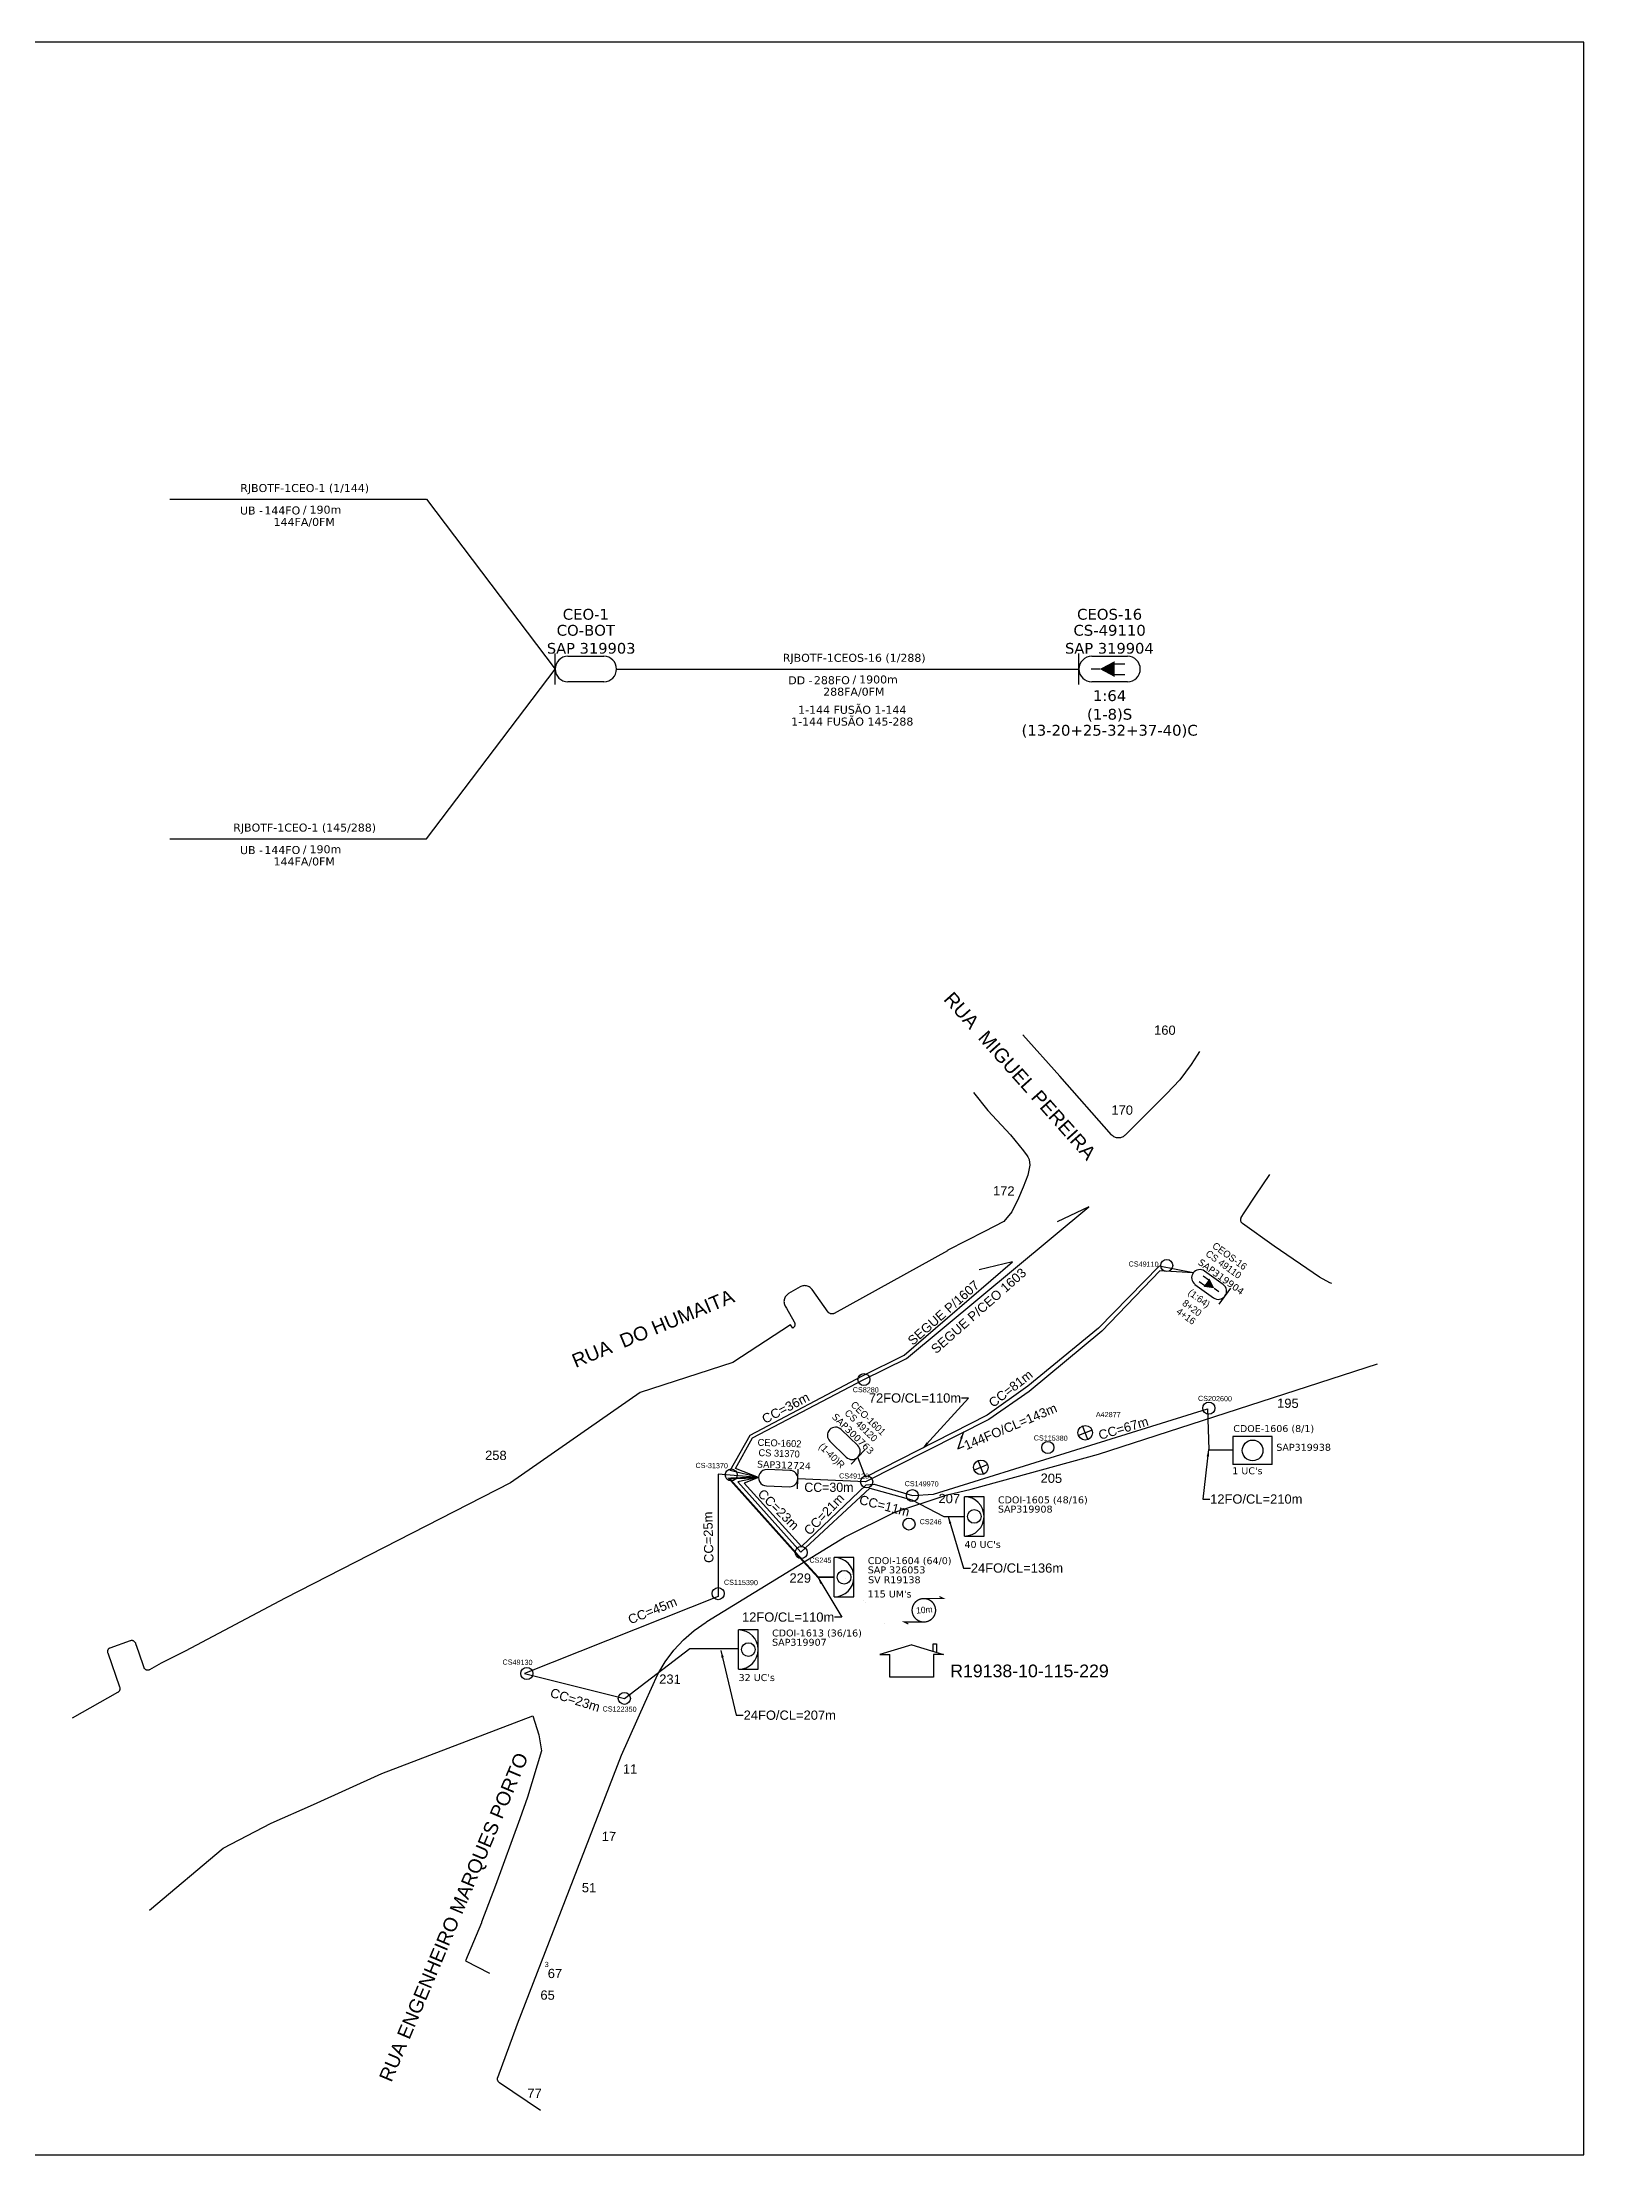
# Model space of a CAD drawing. Header units: metres. Extents: x -1286 to 467, y -500 to 94.
# Drawn here: x -878 to -445, y -500 to 94 of the extents above; entities that cross this region are included whole.
import ezdxf
from ezdxf.enums import TextEntityAlignment as Align

# ---------------------------------------------------------------- set-up
doc = ezdxf.new("R2010")
doc.units = ezdxf.units.M
for name, color, linetype in [('20.4-CEO', 1, 'Continuous'), ('20.4-CEOS', 1, 'Continuous'), ('20.5-CABO EM DUTO', 1, 'Continuous'), ('CD a instalar', 1, 'Continuous'), ('CDOE', 1, 'Continuous'), ('CDOI', 1, 'Continuous'), ('CEO', 1, 'Continuous'), ('CEOS', 1, 'Continuous'), ('DROP DE CLIENTE', 140, 'Continuous'), ('Folga', 1, 'Continuous'), ('label_cabos', 7, 'Continuous'), ('LEGENDAS_INFRAESTRUTURAS', 7, 'Continuous'), ('locais', 7, 'Continuous'), ('MUB_NUMERACAO', 7, 'Continuous'), ('MUB_QUADRAS', 253, 'Continuous'), ('MUB_SEGMENTO', 7, 'Continuous'), ('NOS_DE_INFRAESTRUTURA', 7, 'Continuous'), ('Poste01', 7, 'Continuous'), ('surveys', 7, 'Continuous'), ('surveys legendas', 7, 'Continuous')]:
    doc.layers.add(name, color=color, linetype=linetype)
doc.layers.add('40.1-ETIQUETAS', color=1, linetype='Continuous', lineweight=20)
doc.styles.add('ARIAL', font='arial.ttf')
doc.styles.add('siredit', font='verdana.ttf')
doc.styles.add('Style-font000', font='font000.shx')
doc.linetypes.add('FENCELINE1', pattern='A,0.25,-0.1,[133,ltypeshp.shx,S=0.1,R=0,X=-0.1,Y=0],-0.1,1', length=1.45)
doc.dimstyles.get("Standard").update_dxf_attribs({"dimtxt": 0.18, "dimasz": 0.18, "dimexe": 0.18, "dimexo": 0.0625, "dimgap": 0.09, "dimtad": 0, "dimtih": 1, "dimtoh": 1, "dimdec": 4, "dimzin": 0, "dimdsep": 46, "dimtxsty": 'Standard', "dimcen": 0.09, "dimadec": 0, "dimazin": 0, "dimtfac": 1, "dimtdec": 4, "dimtofl": 0, "dimtmove": 0, "dimatfit": 3, "dimfxl": 0, "dimtolj": 1, "dimtzin": 0, "dimarcsym": 0})

# ---------------------------------------------------------------- blocks, each defined once
blk = doc.blocks.new('MHMZ')
at = {"color": 5}
blk.add_circle((0.0000001, -0.0000001), 0.0000117, dxfattribs=at)
blk = doc.blocks.new('Poste')
at = {"layer": 'locais', "color": 10}
for points in [[(-43.0698367, -22.8958717), (-43.0698483, -22.8958717)], [(-43.0698425, -22.8958775), (-43.0698425, -22.8958659)]]:
    blk.add_lwpolyline(points, dxfattribs=at)
blk.add_circle((-43.0698425, -22.8958717), 0.00000576, dxfattribs=at)
blk = doc.blocks.new('SURVEY_SURVEY')
for p, q in [((0, 0.0000254), (-0.0000251, 0.000018)), ((-0.0000251, 0.000018), (-0.0000173, 0.000018)), ((-0.0000172, 0), (-0.0000172, 0.0000179)), ((0, 0.0000254), (0.0000251, 0.000018)), ((0.0000169, 0.0000264), (0.0000195, 0.0000264)), ((0.0000169, 0.0000205), (0.0000169, 0.0000264)), ((0.0000251, 0.000018), (0.0000172, 0.000018)), ((0.0000172, 0.000018), (0.0000172, 0)), ((0.0000195, 0.0000264), (0.0000195, 0.0000198)), ((0.0000172, 0), (-0.0000172, 0))]:
    blk.add_line(p, q)
blk = doc.blocks.new('CEO_UN')
at = {"layer": '20.4-CEO', "color": 0}
for p, q in [((-9.11, 2.39), (-2.39, 2.39)), ((-2.39, -2.39), (-9.11, -2.39))]:
    blk.add_line(p, q, dxfattribs=at)
blk.add_lwpolyline([(-11.5, -2.89), (-11.5, 2.89)], dxfattribs=at)
for centre, start, end in [((-9.11, 0), 90, 270), ((-2.39, 0), 270, 90)]:
    blk.add_arc(centre, 2.39, start, end, dxfattribs=at)
at = {"layer": '20.4-CEO', "color": 7, "style": 'siredit'}
for tag, height, p in [('LOCAL?', 2.03, (-5.75, 7.27)), ('NOME?', 2.03, (-5.75, 10.27)), ('TIPO?', 2, (-9.11, 3.89))]:
    blk.add_attdef(tag, text='', height=height, dxfattribs=at).set_placement(p, align=Align.MIDDLE_CENTER)
blk.add_attdef('FIBRAS_RESERVA', text='', height=2.03, dxfattribs=at).set_placement((-5.75, -3.97), align=Align.TOP_CENTER)
blk = doc.blocks.new('ETIQUETA_RS5F')
at = {"layer": '40.1-ETIQUETAS', "color": 0, "style": 'siredit'}
blk.add_text('/', height=1.5, dxfattribs=at).set_placement((1.58, -1.95), align=Align.MIDDLE_RIGHT)
for tag, p in [('ETIQUETA_R_PRIMARIA', (1.21, 4.1)), ('ETIQUETA_R_SECUNDARIA', (1.21, 2.1)), ('F_ATIVAS/F_MORTAS', (1.14, -4.24))]:
    blk.add_attdef(tag, text='', height=1.5, dxfattribs=at).set_placement(p, align=Align.MIDDLE_CENTER)
for tag, p in [('TIPO_CABO', (-6.58, -2.12)), ('CAP_CABO', (0.4, -2.09))]:
    blk.add_attdef(tag, text='', height=1.5, dxfattribs=at).set_placement(p, align=Align.MIDDLE_RIGHT)
blk.add_attdef('METROS', text='', height=1.5, dxfattribs=at).set_placement((2.14, -1.95), align=Align.MIDDLE_LEFT)
for tag, p in [('FUSÃO_1', (0.85, -8.39)), ('FUSÃO_2', (0.85, -10.6)), ('FUSÃO_3', (0.85, -12.93)), ('FUSÃO_4', (0.85, -15.14)), ('FUSÃO_5', (0.85, -17.16))]:
    blk.add_attdef(tag, text='', height=1.5, dxfattribs=at).set_placement(p, align=Align.CENTER)
blk = doc.blocks.new('CEOS_UN')
at = {"layer": '20.4-CEOS', "color": 0}
for p, q in [((-9.11, 2.39), (-2.39, 2.39)), ((-2.39, -2.39), (-9.11, -2.39))]:
    blk.add_line(p, q, dxfattribs=at)
for points in [[(-11.5, -2.89), (-11.5, 2.89)], [(-4.96, 0.95), (-2.92, 0.95)], [(-7.6, 0), (-9.22, 0)], [(-4.96, -1.04), (-2.92, -1.04)]]:
    blk.add_lwpolyline(points, dxfattribs=at)
blk.add_lwpolyline([(-7.6, 0, 0, 2.95, 0), (-4.83, 0, 2.95, 2.95, 0)], format="xyseb", dxfattribs=at)
for centre, start, end in [((-9.11, 0), 90, 270), ((-2.39, 0), 270, 90)]:
    blk.add_arc(centre, 2.39, start, end, dxfattribs=at)
at = {"layer": '20.4-CEOS', "color": 7, "style": 'siredit'}
for tag, height, p in [('LOCAL?', 2.03, (-5.75, 7.27)), ('NOME?', 2.03, (-5.75, 10.27)), ('TIPO?', 2, (-8.98, 3.89))]:
    blk.add_attdef(tag, text='', height=height, dxfattribs=at).set_placement(p, align=Align.MIDDLE_CENTER)
for tag, p in [('RACIO_SPLITAGEM', (-5.75, -3.97)), ('FIBRAS_SPLITTER', (-5.75, -7.46)), ('FIBRAS_TOP_C', (-5.75, -10.46)), ('RESERVA_FINAIS', (-5.75, -13.29))]:
    blk.add_attdef(tag, text='', height=2.03, dxfattribs=at).set_placement(p, align=Align.TOP_CENTER)

msp = doc.modelspace()

# ---------------------------------------------------------------- linework, layer by layer
msp.add_lwpolyline([(-1286.07, -499.81), (-445.07, -499.81), (-445.07, 94.19), (-1286.07, 94.19)], close=True)
at = {"layer": '20.5-CABO EM DUTO', "color": 0}
for points in [[(-842.59, -34.31), (-770.48, -34.31), (-734.27, -82.05)], [(-842.59, -129.79), (-770.48, -129.79), (-734.27, -82.05)]]:
    msp.add_lwpolyline(points, dxfattribs=at)
at = {"layer": '20.5-CABO EM DUTO', "color": 0, "linetype": 'ByBlock'}
msp.add_lwpolyline([(-717.02, -82.05), (-587, -82.05)], dxfattribs=at)
at = {"layer": 'CD a instalar', "color": 7, "linetype": 'FENCELINE1', "ltscale": 7}
for points in [[(-677.07, -309.36), (-683.53, -306.8), (-678.75, -298.25), (-647.46, -281.82), (-635.44, -275.9), (-584.26, -233.25), (-593.09, -237.51)], [(-677.07, -309.36), (-685.04, -307.37), (-679.48, -297.43), (-647.84, -280.78), (-636.11, -274.97), (-605.7, -248.76), (-615.04, -250.95)], [(-554.89, -251.86), (-564.22, -251.26), (-580.6, -268.26), (-600.96, -285.22), (-612.36, -293.06), (-646.98, -310.6), (-666.03, -309.76)], [(-554.89, -251.86), (-564.4, -249.94), (-581.54, -267.38), (-601.33, -283.65), (-612.79, -291.8), (-647.02, -309.32), (-649.16, -303.63)], [(-677.07, -309.36), (-681.16, -311), (-664.97, -328.81), (-646.78, -311.41), (-644.62, -311.21), (-633.84, -314.44), (-627.86, -314.07), (-550.84, -290.11), (-550.49, -301.63), (-543.75, -301.63)], [(-688.46, -308.46), (-688.46, -342.79), (-742.91, -364.47), (-714.76, -371.51), (-696.44, -357.42), (-688.08, -357.42)], [(-677.07, -309.36), (-682.94, -310.57), (-665.2, -330.4), (-645.75, -312.35), (-633.94, -315.67), (-624.97, -320.31), (-619.2, -320.31)]]:
    msp.add_lwpolyline(points, dxfattribs=at)
at = {"layer": 'CD a instalar', "color": 7, "linetype": 'Continuous'}
for points in [[(-677.07, -309.36), (-688.46, -308.46)], [(-688.08, -357.42), (-682.91, -357.42)]]:
    msp.add_lwpolyline(points, dxfattribs=at)
at = {"layer": 'CD a instalar', "color": 1, "linetype": 'FENCELINE1', "ltscale": 7, "const_width": 0.52}
msp.add_lwpolyline([(-677.07, -309.36), (-685.35, -309.65), (-665.93, -331.35), (-660.36, -337.4), (-655.79, -337.41)], dxfattribs=at)
at = {"layer": 'CDOE', "color": 7}
for p, q in [((-532.64, -297.85), (-543.69, -297.85)), ((-543.69, -297.85), (-543.69, -305.7)), ((-532.64, -305.7), (-532.64, -297.85)), ((-532.64, -305.7), (-543.69, -305.7))]:
    msp.add_line(p, q, dxfattribs=at)
msp.add_circle((-538.17, -301.77), 2.91, dxfattribs=at)
at = {"layer": 'CDOI', "color": 7}
for p, q in [((-613.67, -314.79), (-619.19, -314.79)), ((-613.67, -325.84), (-613.67, -314.79)), ((-619.2, -325.84), (-613.67, -325.84)), ((-677.18, -352.23), (-682.7, -352.23)), ((-677.18, -363.28), (-677.18, -352.23)), ((-682.71, -363.28), (-677.18, -363.28))]:
    msp.add_line(p, q, dxfattribs=at)
at = {"layer": 'CDOI'}
for p, q in [((-650.26, -331.88), (-655.79, -331.88)), ((-650.27, -342.93), (-650.26, -331.88)), ((-655.79, -342.93), (-650.27, -342.93))]:
    msp.add_line(p, q, dxfattribs=at)
at = {"layer": 'CDOI', "color": 7}
for points in [[(-619.2, -325.84), (-619.19, -314.79)], [(-682.71, -363.28), (-682.7, -352.23)]]:
    msp.add_lwpolyline(points, dxfattribs=at)
at = {"layer": 'CDOI'}
msp.add_lwpolyline([(-655.79, -342.93), (-655.79, -331.88)], dxfattribs=at)
at = {"layer": 'CDOI', "color": 7}
for centre in [(-616.43, -320.32), (-679.94, -357.76)]:
    msp.add_circle(centre, 1.91, dxfattribs=at)
at = {"layer": 'CDOI'}
msp.add_circle((-653.03, -337.41), 1.91, dxfattribs=at)
at = {"layer": 'CDOI', "color": 7}
for centre in [(-619.2, -320.31), (-682.71, -357.76)]:
    msp.add_arc(centre, 5.52, 269.97241, 89.97241, dxfattribs=at)
at = {"layer": 'CDOI'}
msp.add_arc((-655.79, -337.4), 5.52, 269.97241, 89.97241, dxfattribs=at)
at = {"layer": 'CEO', "color": 7}
for p, q in [((-649.2, -300.38), (-653.82, -295.88)), ((-657.03, -299.17), (-652.41, -303.67))]:
    msp.add_line(p, q, dxfattribs=at)
at = {"layer": 'CEO', "color": 5}
for p, q in [((-668.24, -307.38), (-674.69, -307.15)), ((-674.86, -311.74), (-668.41, -311.98))]:
    msp.add_line(p, q, dxfattribs=at)
at = {"layer": 'CEO', "color": 7}
msp.add_lwpolyline([(-651.09, -305.61), (-647.22, -301.64)], dxfattribs=at)
at = {"layer": 'CEO', "color": 5}
msp.add_lwpolyline([(-666.13, -312.53), (-665.93, -306.99)], dxfattribs=at)
at = {"layer": 'CEO', "color": 7}
for centre, start, end in [((-655.43, -297.52), 45.76192, 225.76192), ((-650.8, -302.02), 225.76192, 45.76192)]:
    msp.add_arc(centre, 2.3, start, end, dxfattribs=at)
at = {"layer": 'CEO', "color": 5}
for centre, start, end in [((-674.77, -309.45), 87.91797, 267.91797), ((-668.33, -309.68), 267.91797, 87.91797)]:
    msp.add_arc(centre, 2.3, start, end, dxfattribs=at)
at = {"layer": 'CEOS', "color": 7}
for p, q in [((-554.37, -255.07), (-549.15, -258.86)), ((-546.45, -255.13), (-551.68, -251.35))]:
    msp.add_line(p, q, dxfattribs=at)
for points in [[(-551.62, -255.46), (-553.2, -254.32)], [(-550.5, -253.92), (-552.08, -252.77)], [(-548.97, -256.15), (-547.71, -257.06)], [(-547.56, -260.59), (-544.31, -256.1)]]:
    msp.add_lwpolyline(points, dxfattribs=at)
msp.add_lwpolyline([(-548.97, -256.15, 0, 2.84, 0), (-551.13, -254.58, 2.84, 2.84, 0)], format="xyseb", dxfattribs=at)
for centre, start, end in [((-553.02, -253.21), 54.07974, 234.07974), ((-547.8, -256.99), 234.07974, 54.07974)]:
    msp.add_arc(centre, 2.3, start, end, dxfattribs=at)
at = {"layer": 'DROP DE CLIENTE', "linetype": 'Continuous', "const_width": 0.0013}
msp.add_lwpolyline([(-653.03, -337.41), (-633.5, -360.14)], dxfattribs=at)
at = {"layer": 'Folga', "color": 1, "const_width": 0.366}
msp.add_lwpolyline([(-630.62, -343.41, 1.000012), (-630.6, -350.01, 0.999978)], format="xyb", close=True, dxfattribs=at)
at = {"layer": 'Folga', "color": 1, "const_width": 0.343}
for points in [[(-630.62, -343.41), (-625.13, -343.4), (-626.23, -342.85)], [(-630.6, -350.01), (-636.09, -350.02), (-634.99, -350.57)]]:
    msp.add_lwpolyline(points, dxfattribs=at)
at = {"layer": 'MUB_QUADRAS', "color": 3, "linetype": 'Continuous'}
for points in [[(-553.08, -189.59), (-553.73, -190.62), (-555.43, -193.29), (-558.67, -197.56), (-562.35, -201.46), (-574.02, -213.14), (-574.15, -213.25), (-574.36, -213.42), (-574.59, -213.57), (-574.83, -213.7), (-575.09, -213.79), (-575.35, -213.85), (-575.62, -213.89), (-575.89, -213.9), (-576.17, -213.89), (-576.43, -213.84), (-576.7, -213.76), (-576.95, -213.67), (-577.19, -213.54), (-577.41, -213.38), (-577.62, -213.21), (-577.82, -213.02), (-592.36, -196.51), (-602.74, -184.95)], [(-616.62, -201.09), (-612.58, -206.19), (-606.27, -212.98), (-602.62, -217.56), (-601.59, -218.88), (-601.36, -219.22), (-601.16, -219.57), (-601.01, -219.95), (-600.79, -221.56), (-601.36, -224.37), (-602.66, -227.74), (-603.96, -230.86), (-605.87, -234.64), (-608.11, -237.42), (-613.53, -240.19), (-623.82, -245.48), (-623.99, -245.61), (-655.8, -263.23), (-655.92, -263.28), (-656.05, -263.33), (-656.18, -263.36), (-656.31, -263.38), (-656.45, -263.38), (-656.58, -263.37), (-656.73, -263.34), (-656.86, -263.32), (-656.97, -263.26), (-657.1, -263.2), (-657.21, -263.12), (-657.31, -263.03), (-657.4, -262.94), (-657.49, -262.84), (-662.02, -256.47), (-662.18, -256.29), (-662.37, -256.09), (-662.58, -255.92), (-662.82, -255.78), (-663.05, -255.65), (-663.31, -255.56), (-663.57, -255.48), (-663.84, -255.44), (-664.12, -255.43), (-664.39, -255.44), (-664.65, -255.49), (-664.91, -255.56), (-665.17, -255.66), (-665.42, -255.78), (-668.63, -257.65), (-668.64, -257.65), (-668.86, -257.81), (-669.08, -257.98), (-669.26, -258.17), (-669.43, -258.38), (-669.59, -258.61), (-669.71, -258.86), (-669.8, -259.11), (-669.88, -259.38), (-669.91, -259.64), (-669.93, -259.91), (-669.9, -260.19), (-669.86, -260.46), (-669.8, -260.72), (-669.69, -260.97), (-669.56, -261.21), (-669.42, -261.45), (-669.22, -261.75), (-667.09, -265.62), (-667.02, -265.73), (-666.97, -265.85), (-666.92, -265.98), (-666.89, -266.11), (-666.87, -266.25), (-666.87, -266.38), (-666.88, -266.51), (-666.91, -266.66), (-666.94, -266.79), (-667, -266.9), (-667.06, -267.03), (-667.14, -267.14), (-667.23, -267.24), (-667.33, -267.33), (-667.44, -267.41), (-668.12, -266.49), (-684.3, -277.04), (-710.4, -285.48), (-746.79, -310.91), (-810.17, -343.34), (-838.26, -358.19), (-845.07, -361.6), (-848.35, -363.44), (-848.45, -363.49), (-848.54, -363.53), (-848.66, -363.56), (-848.76, -363.57), (-848.87, -363.59), (-848.98, -363.57), (-849.09, -363.56), (-849.19, -363.52), (-849.3, -363.48), (-849.39, -363.43), (-849.48, -363.38), (-849.57, -363.3), (-849.63, -363.22), (-849.71, -363.14), (-849.76, -363.05), (-849.82, -362.95), (-849.84, -362.88), (-851.31, -358.49), (-852.14, -356.11), (-852.19, -355.98), (-852.26, -355.86), (-852.34, -355.74), (-852.41, -355.64), (-852.52, -355.55), (-852.62, -355.46), (-852.74, -355.39), (-852.87, -355.33), (-852.99, -355.29), (-853.13, -355.25), (-853.26, -355.23), (-853.39, -355.22), (-853.53, -355.23), (-853.66, -355.26), (-853.73, -355.27), (-859.48, -357.34), (-859.58, -357.38), (-859.68, -357.44), (-859.77, -357.49), (-859.84, -357.57), (-859.92, -357.65), (-859.99, -357.74), (-860.04, -357.83), (-860.09, -357.94), (-860.12, -358.04), (-860.14, -358.14), (-860.16, -358.25), (-860.16, -358.35), (-860.14, -358.47), (-860.13, -358.57), (-860.09, -358.68), (-856.73, -368.28), (-856.69, -368.41), (-856.67, -368.54), (-856.65, -368.67), (-856.65, -368.81), (-856.67, -368.94), (-856.69, -369.08), (-856.74, -369.21), (-856.8, -369.33), (-856.86, -369.45), (-856.94, -369.55), (-857.04, -369.66), (-857.13, -369.75), (-857.25, -369.83), (-857.32, -369.86), (-870.07, -377.06)], [(-541.52, -237.08), (-541.52, -236.94), (-541.52, -236.81), (-541.49, -236.67), (-541.46, -236.54), (-541.42, -236.41), (-541.35, -236.29), (-540.57, -234.94), (-537.26, -229.96), (-533.34, -224.22)], [(-515.92, -254.8), (-516.44, -254.65), (-519.39, -253.01), (-532.13, -244.36), (-540.99, -237.99), (-541.09, -237.9), (-541.18, -237.81), (-541.27, -237.71), (-541.35, -237.59), (-541.4, -237.47), (-541.46, -237.34), (-541.49, -237.21), (-541.52, -237.08)], [(-708.94, -372.53), (-705.44, -364.68), (-703.37, -361.2), (-700.94, -357.97), (-698.2, -355), (-695.15, -352.35), (-691.85, -350.02), (-691.61, -349.87), (-652.96, -326.12), (-638.79, -319.08), (-624.08, -314.24), (-617.34, -312.61), (-581.48, -302.8), (-503.03, -277.43)], [(-738.36, -487.38), (-749.91, -479.58), (-750, -479.52), (-750.11, -479.43), (-750.2, -479.32), (-750.27, -479.22), (-750.34, -479.1), (-750.39, -478.97), (-750.44, -478.84), (-750.47, -478.71), (-750.48, -478.58), (-750.48, -478.44), (-750.47, -478.31), (-750.44, -478.18), (-750.39, -478.04), (-744.84, -463.01), (-715.62, -387.46), (-708.94, -372.53)], [(-848.29, -431.03), (-827.66, -413.61), (-814.12, -406.54), (-802.23, -401.3), (-783.04, -392.62), (-740.59, -376.38), (-738.9, -381.74), (-738.14, -386.22), (-742.03, -399.29), (-744.2, -405.34), (-751.07, -424.12), (-754.95, -434.45), (-754.95, -434.55), (-759.46, -445.29), (-752.76, -448.75)]]:
    msp.add_lwpolyline(points, dxfattribs=at)

# ---------------------------------------------------------------- block references
at = {"layer": '20.4-CEO', "color": 0}
ref = msp.add_blockref('CEO_UN', (-717.02, -82.05), dxfattribs=dict(at, xscale=1.5, yscale=1.5, zscale=1.5))
ref.add_attrib('NOME?', 'CEO-1', dxfattribs={"color": 7, "height": 3.041, "style": 'siredit'}).set_placement((-725.65, -66.65), align=Align.MIDDLE_CENTER)
ref.add_attrib('LOCAL?', 'CO-BOT', dxfattribs={"color": 7, "height": 3.041, "style": 'siredit'}).set_placement((-725.65, -71.15), align=Align.MIDDLE_CENTER)
ref.add_attrib('TIPO?', '          SAP 319903', dxfattribs={"color": 7, "height": 3, "style": 'siredit'}).set_placement((-730.69, -76.21), align=Align.MIDDLE_CENTER)
at = {"layer": '20.4-CEOS', "color": 0}
ref = msp.add_blockref('CEOS_UN', (-569.75, -82.05), dxfattribs=dict(at, xscale=1.5, yscale=1.5, zscale=1.5))
ref.add_attrib('NOME?', 'CEOS-16', dxfattribs={"color": 7, "height": 3.041, "style": 'siredit'}).set_placement((-578.38, -66.65), align=Align.MIDDLE_CENTER)
ref.add_attrib('LOCAL?', 'CS-49110', dxfattribs={"color": 7, "height": 3.041, "style": 'siredit'}).set_placement((-578.38, -71.15), align=Align.MIDDLE_CENTER)
ref.add_attrib('TIPO?', 'SAP 319904', dxfattribs={"color": 7, "height": 3, "style": 'siredit'}).set_placement((-578.45, -76.21), align=Align.MIDDLE_CENTER)
ref.add_attrib('RACIO_SPLITAGEM', '1:64', dxfattribs={"color": 7, "height": 3.041, "style": 'siredit'}).set_placement((-578.38, -88.01), align=Align.TOP_CENTER)
ref.add_attrib('FIBRAS_SPLITTER', '(1-8)S', dxfattribs={"color": 7, "height": 3.041, "style": 'siredit'}).set_placement((-578.38, -93.24), align=Align.TOP_CENTER)
ref.add_attrib('FIBRAS_TOP_C', '(13-20+25-32+37-40)C', dxfattribs={"color": 7, "height": 3.0413, "style": 'siredit'}).set_placement((-578.38, -97.74), align=Align.TOP_CENTER)
at = {"layer": '40.1-ETIQUETAS', "color": 0}
ref = msp.add_blockref('ETIQUETA_RS5F', (-806.54, -34.31), dxfattribs=dict(at, xscale=1.5, yscale=1.5, zscale=1.5))
ref.add_attrib('ETIQUETA_R_SECUNDARIA', 'RJBOTF-1CEO-1 (1/144)', dxfattribs={"color": 0, "height": 2.25, "style": 'siredit'}).set_placement((-804.71, -31.15), align=Align.MIDDLE_CENTER)
ref.add_attrib('TIPO_CABO', 'UB -', dxfattribs={"color": 0, "height": 2.25, "style": 'siredit'}).set_placement((-816.41, -37.48), align=Align.MIDDLE_RIGHT)
ref.add_attrib('CAP_CABO', '144FO', dxfattribs={"color": 0, "height": 2.25, "style": 'siredit'}).set_placement((-805.94, -37.45), align=Align.MIDDLE_RIGHT)
ref.add_attrib('METROS', '190m', dxfattribs={"color": 0, "height": 2.25, "style": 'siredit'}).set_placement((-803.32, -37.24), align=Align.MIDDLE_LEFT)
ref.add_attrib('F_ATIVAS/F_MORTAS', '144FA/0FM', dxfattribs={"color": 0, "height": 2.25, "style": 'siredit'}).set_placement((-804.82, -40.68), align=Align.MIDDLE_CENTER)
ref = msp.add_blockref('ETIQUETA_RS5F', (-652.01, -82.05), dxfattribs=dict(at, xscale=1.5, yscale=1.5, zscale=1.5))
ref.add_attrib('ETIQUETA_R_SECUNDARIA', 'RJBOTF-1CEOS-16 (1/288)', dxfattribs={"color": 0, "height": 2.25, "style": 'siredit'}).set_placement((-650.19, -78.89), align=Align.MIDDLE_CENTER)
ref.add_attrib('TIPO_CABO', 'DD -', dxfattribs={"color": 0, "height": 2.25, "style": 'siredit'}).set_placement((-661.89, -85.22), align=Align.MIDDLE_RIGHT)
ref.add_attrib('CAP_CABO', '288FO', dxfattribs={"color": 0, "height": 2.25, "style": 'siredit'}).set_placement((-651.42, -85.19), align=Align.MIDDLE_RIGHT)
ref.add_attrib('METROS', '1900m', dxfattribs={"color": 0, "height": 2.25, "style": 'siredit'}).set_placement((-648.8, -84.98), align=Align.MIDDLE_LEFT)
ref.add_attrib('F_ATIVAS/F_MORTAS', '288FA/0FM', dxfattribs={"color": 0, "height": 2.25, "style": 'siredit'}).set_placement((-650.3, -88.42), align=Align.MIDDLE_CENTER)
ref.add_attrib('FUSÃO_1', '1-144 FUSÃO 1-144', dxfattribs={"color": 0, "height": 2.25, "style": 'siredit'}).set_placement((-650.74, -94.63), align=Align.CENTER)
ref.add_attrib('FUSÃO_2', '1-144 FUSÃO 145-288', dxfattribs={"color": 0, "height": 2.25, "style": 'siredit'}).set_placement((-650.74, -97.95), align=Align.CENTER)
ref = msp.add_blockref('ETIQUETA_RS5F', (-806.54, -129.79), dxfattribs=dict(at, xscale=1.5, yscale=1.5, zscale=1.5))
ref.add_attrib('ETIQUETA_R_SECUNDARIA', 'RJBOTF-1CEO-1 (145/288)', dxfattribs={"color": 0, "height": 2.25, "style": 'siredit'}).set_placement((-804.71, -126.63), align=Align.MIDDLE_CENTER)
ref.add_attrib('TIPO_CABO', 'UB -', dxfattribs={"color": 0, "height": 2.25, "style": 'siredit'}).set_placement((-816.41, -132.96), align=Align.MIDDLE_RIGHT)
ref.add_attrib('CAP_CABO', '144FO', dxfattribs={"color": 0, "height": 2.25, "style": 'siredit'}).set_placement((-805.94, -132.93), align=Align.MIDDLE_RIGHT)
ref.add_attrib('METROS', '190m', dxfattribs={"color": 0, "height": 2.25, "style": 'siredit'}).set_placement((-803.32, -132.72), align=Align.MIDDLE_LEFT)
ref.add_attrib('F_ATIVAS/F_MORTAS', '144FA/0FM', dxfattribs={"color": 0, "height": 2.25, "style": 'siredit'}).set_placement((-804.82, -136.15), align=Align.MIDDLE_CENTER)
at = {"layer": 'NOS_DE_INFRAESTRUTURA', "color": 40, "zscale": 144715.3380312556}
for p, xscale, yscale, rotation in [((-562.34, -249.75), 144715.3380312556, 144715.3380312556, 359.2975120667496), ((-647.46, -281.82), 144715.3380312556, 144715.3380312556, 359.2977534962678), ((-550.49, -289.87), 144715.3380312557, 144715.3380312556, 359.2974678898022), ((-595.76, -300.92), 144715.3380312556, 144715.3380312556, 359.2975977094706), ((-684.78, -308.65), 144715.3380312557, 144715.3380312557, 359.2978563313331), ((-646.7, -310.59), 144715.3380312556, 144715.3380312556, 359.2977444567085), ((-633.84, -314.44), 144715.3380312556, 144715.3380312556, 359.2977059171764), ((-634.8, -322.45), 144715.3380312557, 144715.3380312557, 359.29770684319), ((-665.1, -330.44), 144715.3380312556, 144715.3380312557, 359.2977935955687), ((-688.46, -342.02), 144715.3380312556, 144715.3380312557, 359.29785770325), ((-742.26, -364.47), 144715.3380312556, 144715.3380312557, 359.2980112565181), ((-714.83, -371.47), 144715.3380312556, 144715.3380312556, 359.2979293570097)]:
    msp.add_blockref('MHMZ', p, dxfattribs=dict(at, xscale=xscale, yscale=yscale, rotation=rotation))
at = {"layer": 'Poste01', "color": 10, "xscale": 356572.3382141153, "yscale": 356572.3382141153, "zscale": 356572.3382141153, "rotation": 21.89434518019621}
for p in [(11204901.21, 13301649.8), (11204871.87, 13301640.08)]:
    msp.add_blockref('Poste', p, dxfattribs=at)
at = {"layer": 'surveys', "color": 151, "xscale": 356572.3382141155, "yscale": 356572.3382141155, "zscale": 356572.3382141155}
msp.add_blockref('SURVEY_SURVEY', (-634, -365.52), dxfattribs=at)

# ---------------------------------------------------------------- texts
at = {"layer": 'CD a instalar', "color": 7, "linetype": 'FENCELINE1', "ltscale": 7, "insert": (-650.4, -312.14), "char_height": 2.6, "attachment_point": 6}
msp.add_mtext('CC=30m', dxfattribs=at)
at = {"layer": 'CDOE', "color": 7, "style": 'siredit'}
for s, p in [('CDOE-1606 (8/1)', (-543.61, -295.61)), ('SAP319938', (-531.5, -300.88)), ("1 UC's", (-543.89, -307.49))]:
    msp.add_text(s, height=1.95, dxfattribs=at).set_placement(p, align=Align.MIDDLE_LEFT)
at = {"layer": 'CDOI', "color": 7, "style": 'siredit'}
for s, p in [('CDOI-1605 (48/16)', (-609.77, -315.66)), ('SAP319908', (-609.77, -318.26)), ("40 UC's", (-619.19, -328.19)), ('CDOI-1613 (36/16)', (-673.28, -353.1)), ('SAP319907', (-673.28, -355.7)), ("32 UC's", (-682.7, -365.63))]:
    msp.add_text(s, height=1.95, rotation=359.97241, dxfattribs=at).set_placement(p, align=Align.MIDDLE_LEFT)
at = {"layer": 'CDOI', "color": 10, "style": 'siredit'}
for s, p in [('CDOI-1604 (64/0)', (-646.36, -332.75)), ('SAP 326053', (-646.37, -335.35)), ("115 UM's", (-646.41, -342.12))]:
    msp.add_text(s, height=1.95, rotation=359.97241, dxfattribs=at).set_placement(p, align=Align.MIDDLE_LEFT)
at = {"layer": 'CDOI', "color": 10, "insert": (-646.28, -337.15), "char_height": 1.95, "width": 18.72, "attachment_point": 1, "rotation": 359.97241, "style": 'siredit'}
msp.add_mtext('SV R19138', dxfattribs=at)
at = {"layer": 'CEO', "color": 7}
for s, height, style, p in [('CS 49120', 1.948, 'Style-font000', (-648.24, -294.77)), ('CEO-1601', 1.948, 'Style-font000', (-646.23, -292.7)), ('SAP300763', 1.922, 'siredit', (-650.49, -297.11))]:
    msp.add_text(s, height=height, rotation=315.76192, dxfattribs=dict(at, style=style)).set_placement(p, align=Align.MIDDLE_CENTER)
at = {"layer": 'CEO', "color": 5}
for s, height, style, p in [('CEO-1602', 1.948, 'Style-font000', (-671.19, -299.7)), ('CS 31370', 1.948, 'Style-font000', (-671.3, -302.58)), ('SAP312724   ', 1.9217, 'siredit', (-668.67, -305.92))]:
    msp.add_text(s, height=height, rotation=357.91797, dxfattribs=dict(at, style=style)).set_placement(p, align=Align.MIDDLE_CENTER)
at = {"layer": 'CEO', "color": 7, "style": 'Style-font000'}
msp.add_text('(1-40)R', height=1.948, rotation=315.76192, dxfattribs=at).set_placement((-655.78, -302.51), align=Align.TOP_CENTER)
at = {"layer": 'CEOS', "color": 7}
for s, height, style, p in [('CEOS-16', 1.948, 'Style-font000', (-544.62, -247.11)), ('SAP319904   ', 1.9217, 'siredit', (-546, -253.68)), ('CS 49110', 1.948, 'Style-font000', (-546.32, -249.45))]:
    msp.add_text(s, height=height, rotation=324.07974, dxfattribs=dict(at, style=style)).set_placement(p, align=Align.MIDDLE_CENTER)
at = {"layer": 'CEOS', "color": 7, "style": 'Style-font000'}
for s, p in [('8+20', (-554.62, -260.91)), ('(1:64)', (-552.65, -258.19)), ('4+16', (-556.31, -263.24))]:
    msp.add_text(s, height=1.948, rotation=324.07974, dxfattribs=at).set_placement(p, align=Align.TOP_CENTER)
at = {"layer": 'Folga', "color": 1}
msp.add_text('10m', height=1.783, rotation=4.39845, dxfattribs=at).set_placement((-632.72, -347.66))
at = {"layer": 'label_cabos', "linetype": 'Continuous', "char_height": 2.6, "attachment_point": 6, "style": 'ARIAL'}
for s, insert, rotation in [('SEGUE P/1607', (-615.62, -254.73), 41.37078), ('SEGUE P/CEO 1603', (-602.41, -251.23), 41.37078), ('CC=81m', (-600.5, -279.95), 37.95128), ('CC=36m', (-663.07, -286.5), 27.6083), ('CC=67m', (-567.58, -293.48), 16.47491), ('CC=23m', (-666.37, -323.45), 315.26062), ('CC=21m', (-653.67, -314.52), 46.17979), ('CC=11m', (-634.7, -319.16), 345.42042), ('CC=25m', (-691.36, -318.97), 91.38432), ('CC=45m', (-700.23, -344.07), 22.10065), ('CC=23m', (-721.76, -374.09), 342.57901)]:
    msp.add_mtext(s, dxfattribs=dict(at, insert=insert, rotation=rotation))
at = {"layer": 'label_cabos', "linetype": 'FENCELINE1', "char_height": 2.6, "style": 'ARIAL'}
for s, insert, attachment_point in [('72FO/CL=110m', (-620.13, -287.03), 6), ('12FO/CL=210m', (-550.11, -315.45), 4), ('24FO/CL=136m', (-617.4, -334.85), 4), ('12FO/CL=110m', (-655.8, -348.64), 6), ('24FO/CL=207m', (-681.28, -376.22), 4)]:
    msp.add_mtext(s, dxfattribs=dict(at, insert=insert, attachment_point=attachment_point))
at = {"layer": 'label_cabos', "linetype": 'FENCELINE1', "insert": (-619.14, -300.52), "char_height": 2.6, "attachment_point": 4, "rotation": 22.9336, "style": 'ARIAL'}
msp.add_mtext('144FO/CL=143m', dxfattribs=at)
at = {"layer": 'LEGENDAS_INFRAESTRUTURAS', "color": 5, "style": 'ARIAL'}
for s, height, rotation, p in [('CS49110', 1.447, 359.2975, (-573.04, -250.04)), ('CS8280', 1.447, 359.29774, (-650.6, -285.39)), ('CS202600', 1.447, 359.29746, (-553.53, -287.84)), ('CS115380', 1.447, 359.29759, (-599.72, -298.95)), ('CS-31370', 1.447, 359.29785, (-694.81, -306.69)), ('CS49120', 1.447, 359.29774, (-654.45, -309.63)), ('CS149970', 1.447, 359.2977, (-636.01, -311.8)), ('CS246', 1.447, 359.2977, (-631.8, -322.49)), ('CS245', 1.447, 359.29778, (-662.78, -333.31)), ('CS115390', 1.447, 359.29785, (-686.82, -339.55)), ('CS49130', 1.447, 359.298, (-749.07, -361.98)), ('CS122350', 1.447, 359.29792, (-720.94, -375.16)), ('3', 1.45, 359.29798, (-737.23, -447.01))]:
    msp.add_text(s, height=height, rotation=rotation, dxfattribs=at).set_placement(p)
at = {"layer": 'LEGENDAS_INFRAESTRUTURAS', "color": 1, "style": 'ARIAL'}
msp.add_text('A42877', height=1.447, rotation=359.29756, dxfattribs=at).set_placement((-582.25, -292.35))
at = {"layer": 'MUB_NUMERACAO', "color": 255, "style": 'ARIAL'}
for s, rotation, p in [('160', 359.29754, (-565.88, -184.84)), ('170', 359.29756, (-577.88, -207.31)), ('172', 359.29764, (-611.18, -230.04)), ('195', 359.29741, (-531.3, -289.76)), ('258', 359.29807, (-753.98, -304.4)), ('205', 359.2976, (-597.8, -310.85)), ('207', 359.29769, (-626.5, -316.57)), ('229', 359.29777, (-668.4, -338.9)), ('231', 359.29789, (-705.03, -367.33)), ('11', 359.29793, (-715.24, -392.6)), ('17', 359.29794, (-721.19, -411.57)), ('51', 359.29795, (-726.79, -425.99)), ('67', 359.29797, (-736.37, -450.11)), ('65', 359.29798, (-738.43, -456.19)), ('77', 359.29798, (-742.11, -483.81))]:
    msp.add_text(s, height=2.6, rotation=rotation, dxfattribs=at).set_placement(p)
at = {"layer": 'MUB_SEGMENTO', "color": 5, "style": 'ARIAL'}
for s, rotation, p in [('RUA  MIGUEL PEREIRA', 311.71825, (-625.27, -175.04)), ('RUA  DO HUMAITA', 22.55149, (-728.52, -278.6))]:
    msp.add_text(s, height=3.9, rotation=rotation, dxfattribs=at).set_placement(p)
msp.add_text('RUA ENGENHEIRO MARQUES PORTO', height=3.9, rotation=67.18925, dxfattribs=at).set_placement((-762.82, -432.98), align=Align.MIDDLE_CENTER)
at = {"layer": 'surveys legendas', "color": 0, "style": 'ARIAL'}
msp.add_text('R19138-10-115-229', height=3.5657, dxfattribs=at).set_placement((-623.2, -365.54))

# ---------------------------------------------------------------- leaders
at = {"layer": 'label_cabos', "linetype": 'Continuous', "annotation_type": 0, "has_hookline": 1}
for points, hookline_direction, text_width in [([(-630.92, -301.14), (-618.04, -287.03), (-620.04, -287.03)], 1, 25.54), ([(-550.53, -301.49), (-552.2, -315.45), (-550.2, -315.45)], 0, 25.31), ([(-623.75, -320.36), (-619.49, -334.85), (-617.49, -334.85)], 0, 25.6), ([(-660.45, -337.43), (-653.71, -348.64), (-655.71, -348.64)], 1, 25.31), ([(-687.65, -357.99), (-683.37, -376.22), (-681.37, -376.22)], 0, 25.6)]:
    msp.add_leader(points, dimstyle='Standard', override={"dimasz": 2, "dimtad": 0}, dxfattribs=dict(at, hookline_direction=hookline_direction, text_width=text_width))
at = {"layer": 'label_cabos', "linetype": 'Continuous', "annotation_type": 0, "has_hookline": 1, "hookline_direction": 0, "text_width": 27.33, "horizontal_direction": (0.920957, 0.389664, 0)}
msp.add_leader([(-619.49, -296.55), (-621.07, -301.33), (-619.23, -300.55)], dimstyle='Standard', override={"dimasz": 2, "dimtad": 0}, dxfattribs=at)

doc.saveas('drawing.dxf')
